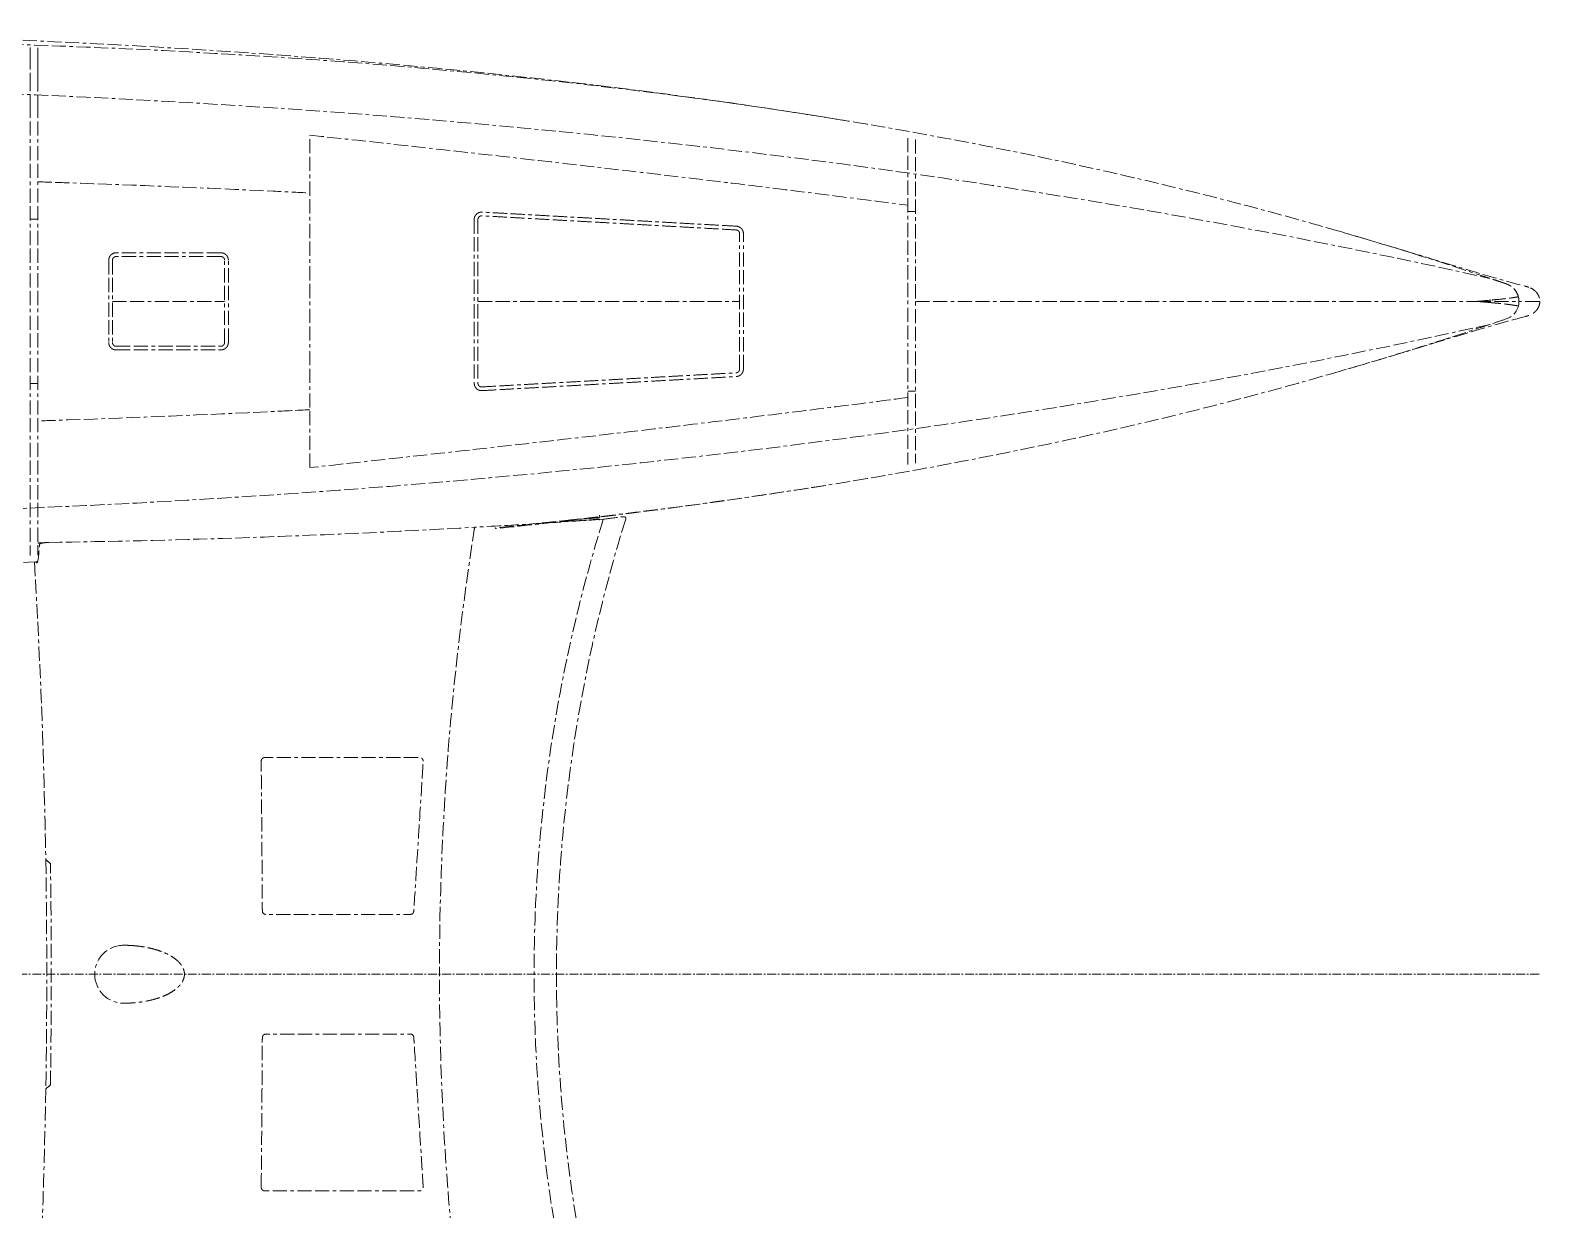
# Model space of a CAD drawing. Header units: inches. Extents: x 5516 to 5996, y -2263 to -2011.
# Drawn here: x 5794.3 to 5996.2, y -2168.6 to -2010.9 of the extents above; entities that cross this region are included whole.
import ezdxf

# ---------------------------------------------------------------- set-up
doc = ezdxf.new("R2010")
doc.units = ezdxf.units.IN
doc.header["$LTSCALE"] = 12
doc.header["$MEASUREMENT"] = 0
doc.linetypes.add('Border', pattern=[0.472441, 0.15748, -0.03937, 0.15748, -0.03937, 0.03937, -0.03937])
doc.linetypes.add('Center', pattern=[0.15748, 0.098425, -0.019685, 0.019685, -0.019685])
doc.layers.add('Make2D$Visible$centerlines', color=251, linetype='Center', lineweight=13, true_color=0x696969)
doc.layers.add('Make2D$Visible$phantom lines', color=251, linetype='Border', lineweight=13, true_color=0x696969)

msp = doc.modelspace()

# ---------------------------------------------------------------- linework, layer by layer
at = {"layer": 'Make2D$Visible$centerlines'}
msp.add_open_spline([(5996.06112, -2137.13714), (5813.84769, -2137.13714), (5631.63426, -2137.13714)], degree=2, dxfattribs=at)
at = {"layer": 'Make2D$Visible$phantom lines'}
for points, knots in [([(5553.53699, -2024.92433), (5554.75551, -2024.73702), (5555.98173, -2024.54801), (5562.64806, -2023.52815), (5569.70579, -2022.48779), (5585.3526, -2020.32961), (5595.64225, -2019.05412), (5623.72467, -2015.9642), (5642.36334, -2014.38527), (5679.52041, -2012.12358), (5698.19064, -2011.42954), (5735.59867, -2010.86515), (5754.35282, -2010.99789), (5773.06714, -2011.51057), (5797.68284, -2012.18491), (5822.38635, -2013.51556), (5856.48105, -2016.68472), (5866.08858, -2017.72702), (5885.03309, -2020.12751), (5894.47567, -2021.49329), (5903.85266, -2023.05012)], [2.944461689, 2.944461689, 2.944461689, 2.944461689, 6.679223869, 6.679223869, 24.977232896, 24.977232896, 55.079851902, 55.079851902, 111.410342854, 111.410342854, 168.062448579, 168.062448579, 224.82327437, 224.82327437, 224.82327437, 298.977353526, 298.977353526, 328.112104239, 328.112104239, 356.60028131, 356.60028131, 356.60028131, 356.60028131]), ([(5906.18435, -2023.44133), (5898.87739, -2022.20156), (5891.54793, -2021.08835), (5865.95615, -2017.61233), (5847.67491, -2015.85213), (5810.94984, -2013.37199), (5792.54109, -2012.65611), (5764.94514, -2012.08517), (5755.74707, -2011.97676), (5737.34758, -2011.9294), (5728.15103, -2011.99015), (5700.5639, -2012.4345), (5682.1657, -2013.08082), (5645.53192, -2015.12495), (5627.29763, -2016.52258), (5600.19888, -2019.22116), (5591.2351, -2020.21807), (5573.41411, -2022.41892), (5564.60212, -2023.61667), (5555.86824, -2024.9223)], [2240.094554436, 2240.094554436, 2240.094554436, 2240.094554436, 2805.23149286, 2805.23149286, 4207.84723929, 4207.84723929, 5610.46298572, 5610.46298572, 6311.770858935, 6311.770858935, 7013.07873215, 7013.07873215, 8415.69447858, 8415.69447858, 9818.310225011, 9818.310225011, 10519.618098226, 10519.618098226, 11220.925971441, 11220.925971441, 11220.925971441, 11220.925971441]), ([(5794.27462, -2014.2251), (5794.27462, -2014.54518), (5794.27462, -2014.86537), (5794.27462, -2015.18567), (5794.27462, -2015.64486), (5794.27462, -2016.07327), (5794.27462, -2016.76447), (5794.27462, -2017.01251), (5794.27462, -2017.13273)], [36.978797349, 36.978797349, 36.978797349, 36.978797349, 37.951482415, 37.951482415, 37.951482415, 39.355665222, 39.355665222, 40.75957166, 40.75957166, 40.75957166, 40.75957166]), ([(5795.27462, -2015.22045), (5795.27462, -2015.67966), (5795.27462, -2016.10808), (5795.27462, -2016.79932), (5795.27462, -2017.04736), (5795.27462, -2017.16757)], [37.933324581, 37.933324581, 37.933324581, 37.933324581, 39.337560498, 39.337560498, 40.741540418, 40.741540418, 40.741540418, 40.741540418]), ([(5692.77917, -2018.50382), (5720.08212, -2017.95618), (5819.6029, -2018.08838), (5918.92625, -2028.2617), (5989.48967, -2044.05941)], [3627.277420826, 3627.277420826, 3627.277420826, 3627.277420826, 5713.639818436, 11227.547474755, 11227.547474755, 11227.547474755, 11227.547474755]), ([(5794.27462, -2020.71448), (5794.27462, -2039.30496), (5794.27461, -2058.60497), (5794.27461, -2077.05819), (5794.27462, -2077.27184), (5794.27462, -2077.43379), (5794.27462, -2077.47903), (5794.27462, -2078.4201), (5794.27462, -2079.36117), (5794.27462, -2080.30225)], [53.545610425, 53.545610425, 53.545610425, 53.545610425, 110.927673589, 110.927673589, 110.927673589, 111.601990545, 111.601990545, 111.601990545, 125.178608223, 125.178608223, 125.178608223, 125.178608223]), ([(5795.27462, -2020.70419), (5795.27462, -2039.29542), (5795.27461, -2058.60071), (5795.27461, -2077.05405), (5795.27462, -2077.2675), (5795.27462, -2077.42925), (5795.27462, -2077.47445), (5795.27462, -2078.40406), (5795.27462, -2079.33367), (5795.27462, -2080.26329)], [53.356397473, 53.356397473, 53.356397473, 53.356397473, 110.751905646, 110.751905646, 110.751905646, 111.425819855, 111.425819855, 111.425819855, 124.836276289, 124.836276289, 124.836276289, 124.836276289]), ([(5969.36086, -2037.76898), (5968.0001, -2037.37454), (5966.63764, -2036.9857), (5956.4093, -2034.11175), (5947.49331, -2031.86028), (5927.79132, -2027.39367), (5917.01255, -2025.27854), (5906.18435, -2023.44133)], [593.374637949, 593.374637949, 593.374637949, 593.374637949, 701.307873215, 701.307873215, 1402.61574643, 1402.61574643, 2240.094554436, 2240.094554436, 2240.094554436, 2240.094554436]), ([(5831.64962, -2024.89428), (5840.13535, -2025.83033), (5848.62208, -2026.75744), (5857.10588, -2027.71084), (5866.27192, -2028.7409), (5875.43501, -2029.79928), (5884.59279, -2030.89955), (5889.34116, -2031.47005), (5894.08826, -2032.05157), (5898.83382, -2032.64485), (5903.10696, -2033.17908), (5907.37895, -2033.72284), (5911.64962, -2034.27644)], [168.895740148, 168.895740148, 168.895740148, 168.895740148, 194.507366289, 194.507366289, 194.507366289, 222.178753014, 222.178753014, 222.178753014, 236.5263548, 236.5263548, 236.5263548, 249.445619444, 249.445619444, 249.445619444, 249.445619444]), ([(5911.64962, -2025.30775), (5911.64962, -2025.30775), (5911.64962, -2025.36003), (5911.64962, -2025.54857), (5911.64962, -2025.67904), (5911.64962, -2025.82131), (5911.64962, -2029.19043), (5911.64962, -2032.57043), (5911.64962, -2035.96976), (5911.64962, -2039.68871), (5911.64962, -2043.40523), (5911.64962, -2047.13714), (5911.64962, -2050.86905), (5911.64962, -2054.58558), (5911.64962, -2058.30453), (5911.64962, -2061.70374), (5911.64962, -2065.08366), (5911.64962, -2068.4528), (5911.64962, -2068.59525), (5911.64962, -2068.72573), (5911.64962, -2068.91414), (5911.64962, -2068.96641), (5911.64962, -2068.96641)], [31.934908915, 31.934908915, 31.934908915, 31.934908915, 32.368582522, 32.368582522, 32.805653712, 32.805653712, 32.805653712, 43.032196378, 43.032196378, 43.032196378, 54.215773198, 54.215773198, 54.215773198, 65.399368681, 65.399368681, 65.399368681, 75.625628729, 75.625628729, 75.625628729, 76.062825222, 76.062825222, 76.4961329, 76.4961329, 76.4961329, 76.4961329]), ([(5912.64962, -2025.48754), (5912.64962, -2025.48754), (5912.64962, -2025.53981), (5912.64962, -2025.72836), (5912.64962, -2025.85896), (5912.64962, -2026.00133), (5912.64962, -2029.34056), (5912.64962, -2032.69049), (5912.64962, -2036.0596), (5912.64962, -2039.74868), (5912.64962, -2043.43522), (5912.64962, -2047.13714), (5912.64962, -2050.83905), (5912.64962, -2054.52561), (5912.64962, -2058.2147), (5912.64962, -2061.58369), (5912.64962, -2064.93355), (5912.64962, -2068.2728), (5912.64962, -2068.41535), (5912.64962, -2068.54594), (5912.64962, -2068.73437), (5912.64962, -2068.78661), (5912.64962, -2068.78661)], [31.878759377, 31.878759377, 31.878759377, 31.878759377, 32.312281967, 32.312281967, 32.749687901, 32.749687901, 32.749687901, 42.885209145, 42.885209145, 42.885209145, 53.978798253, 53.978798253, 53.978798253, 65.072406085, 65.072406085, 65.072406085, 75.20766535, 75.20766535, 75.20766535, 75.645193036, 75.645193036, 76.078353928, 76.078353928, 76.078353928, 76.078353928]), ([(5795.27462, -2031.14275), (5796.62041, -2031.18673), (5797.96617, -2031.23195), (5799.31188, -2031.27843), (5808.46619, -2031.59457), (5817.61912, -2031.96874), (5826.76827, -2032.40349), (5828.39548, -2032.48081), (5830.0226, -2032.56005), (5831.64962, -2032.64122)], [0, 0, 0, 0, 4.039542105, 4.039542105, 4.039542105, 31.519362991, 31.519362991, 31.519362991, 36.406495852, 36.406495852, 36.406495852, 36.406495852]), ([(5991.64719, -2044.78826), (5991.64401, -2044.78716), (5991.63411, -2044.78378), (5991.61358, -2044.77679), (5991.60463, -2044.77375), (5991.57911, -2044.76508), (5991.5621, -2044.7593), (5991.51104, -2044.74194), (5991.47699, -2044.73037), (5991.37487, -2044.69568), (5991.30677, -2044.67257), (5991.10249, -2044.60326), (5990.96627, -2044.5571), (5990.55757, -2044.41881), (5990.28502, -2044.32682), (5989.46712, -2044.05152), (5988.92153, -2043.86886), (5987.28379, -2043.3236), (5986.19072, -2042.96373), (5982.90765, -2041.89531), (5980.71423, -2041.19807), (5975.47244, -2039.57134), (5972.42095, -2038.656), (5969.36086, -2037.76898)], [0, 0, 0, 0, 0.68487097, 0.68487097, 1.36974194, 1.36974194, 2.73948388, 2.73948388, 5.478967759, 5.478967759, 10.957935519, 10.957935519, 21.915871038, 21.915871038, 43.831742076, 43.831742076, 87.663484152, 87.663484152, 175.326968304, 175.326968304, 350.653936608, 350.653936608, 593.374637949, 593.374637949, 593.374637949, 593.374637949]), ([(5969.98864, -2037.95138), (5971.64232, -2038.43268), (5973.2683, -2038.9133), (5978.76768, -2040.55735), (5982.34078, -2041.65817), (5989.46241, -2043.81335), (5992.38502, -2044.64992), (5994.25376, -2045.12389)], [2.935415291, 2.935415291, 2.935415291, 2.935415291, 8.297390639, 8.297390639, 21.51635899, 21.51635899, 38.356181039, 38.356181039, 38.356181039, 38.356181039]), ([(5993.36136, -2047.13714), (5993.36604, -2046.85067), (5993.3159, -2046.57091), (5993.12993, -2046.05493), (5992.99415, -2045.81873), (5992.66635, -2045.40977), (5992.47438, -2045.23697), (5992.16778, -2045.02974), (5992.06115, -2044.96876), (5991.90901, -2044.89375), (5991.8577, -2044.87044), (5991.77964, -2044.83786), (5991.75344, -2044.8274), (5991.71383, -2044.81229), (5991.69395, -2044.80488), (5991.67062, -2044.79648), (5991.66059, -2044.79294), (5991.6539, -2044.79059), (5991.64842, -2044.78869), (5991.64719, -2044.78826)], [0, 0, 0, 0, 19.841794729, 19.841794729, 39.683589457, 39.683589457, 59.525384186, 59.525384186, 69.44628155, 69.44628155, 74.406730232, 74.406730232, 76.886954573, 76.886954573, 78.127066744, 78.747122829, 79.057150872, 79.057150872, 79.367178915, 79.367178915, 79.367178915, 79.367178915]), ([(5989.71504, -2046.95972), (5989.96247, -2046.93703), (5990.19548, -2046.91517), (5991.15037, -2046.8225), (5991.73889, -2046.75693), (5992.65557, -2046.63109), (5993.00319, -2046.57077), (5993.2873, -2046.50805)], [46.33862789, 46.33862789, 46.33862789, 46.33862789, 66.124727294, 66.124727294, 132.249454588, 132.249454588, 191.829886588, 191.829886588, 191.829886588, 191.829886588]), ([(5994.25826, -2045.12504), (5994.32098, -2045.14105), (5994.38286, -2045.15775), (5994.52314, -2045.19824), (5994.604, -2045.22331), (5994.69162, -2045.2541)], [38.432000951, 38.432000951, 38.432000951, 38.432000951, 40.190473663, 40.190473663, 42.418619815, 42.418619815, 42.418619815, 42.418619815]), ([(5994.90816, -2045.34023), (5994.91205, -2045.34207), (5994.916, -2045.34396), (5994.92002, -2045.34589), (5995.03537, -2045.4013), (5995.21238, -2045.48015), (5995.46141, -2045.69431), (5995.48108, -2045.71123), (5995.49861, -2045.72691), (5995.53017, -2045.75588), (5995.54456, -2045.76955), (5995.55695, -2045.78156), (5995.63314, -2045.85548), (5995.71592, -2045.94662), (5995.7965, -2046.05867), (5995.8599, -2046.14684), (5995.9318, -2046.26188), (5995.99424, -2046.40201), (5996.0323, -2046.48743), (5996.08011, -2046.61257), (5996.11237, -2046.76384), (5996.12486, -2046.82242), (5996.13501, -2046.8846), (5996.14515, -2046.98251), (5996.15116, -2047.11092), (5996.15104, -2047.13714)], [0.000045873, 0.000045873, 0.000045873, 0.000045873, 0.114682021, 0.114682021, 0.114682021, 3.351287436, 3.351287436, 3.351287436, 3.560036397, 3.560036397, 3.783434751, 3.783434751, 3.783434751, 4.820747869, 4.820747869, 4.820747869, 5.659077199, 5.659077199, 5.659077199, 6.201728462, 6.201728462, 6.201728462, 6.465964688, 6.465964688, 6.598035101, 6.598035101, 6.598035101, 6.598035101]), ([(5987.72277, -2047.13714), (5988.17939, -2047.13714), (5988.63265, -2047.13714), (5989.51916, -2047.13714), (5989.95242, -2047.13714), (5990.78613, -2047.13714), (5991.18657, -2047.13714), (5991.94293, -2047.13714), (5992.29879, -2047.13714), (5992.89006, -2047.13714), (5993.13532, -2047.13714), (5993.36065, -2047.13714)], [-279.691409169, -279.691409169, -279.691409169, -279.691409169, -244.729983024, -244.729983024, -209.768556878, -209.768556878, -174.807130731, -174.807130731, -139.845704585, -139.845704585, -111.851488508, -111.851488508, -111.851488508, -111.851488508]), ([(5994.69162, -2049.02018), (5994.60441, -2049.05082), (5994.52392, -2049.07579), (5994.38364, -2049.11632), (5994.32137, -2049.13313), (5994.25827, -2049.14924)], [0.000000531, 0.000000531, 0.000000531, 0.000000531, 2.217035859, 2.217035859, 3.986596861, 3.986596861, 3.986596861, 3.986596861]), ([(5996.15104, -2047.13714), (5996.15116, -2047.16335), (5996.14515, -2047.29177), (5996.13501, -2047.38968), (5996.12486, -2047.45185), (5996.11237, -2047.51043), (5996.08011, -2047.66171), (5996.0323, -2047.78684), (5995.99424, -2047.87226), (5995.9318, -2048.0124), (5995.8599, -2048.12744), (5995.7965, -2048.2156), (5995.71592, -2048.32765), (5995.63314, -2048.41879), (5995.55695, -2048.49271), (5995.54456, -2048.50473), (5995.53017, -2048.5184), (5995.49861, -2048.54736), (5995.48108, -2048.56304), (5995.46141, -2048.57997), (5995.21238, -2048.79413), (5995.03537, -2048.87297), (5994.92002, -2048.92838), (5994.916, -2048.93031), (5994.91205, -2048.9322), (5994.90816, -2048.93405)], [0, 0, 0, 0, 0.132070413, 0.132070413, 0.39630664, 0.39630664, 0.39630664, 0.938957902, 0.938957902, 0.938957902, 1.777287233, 1.777287233, 1.777287233, 2.81460035, 2.81460035, 2.81460035, 3.037992831, 3.037992831, 3.246747665, 3.246747665, 3.246747665, 6.483353081, 6.483353081, 6.483353081, 6.597989253, 6.597989253, 6.597989253, 6.597989253]), ([(5996.15104, -2047.13714), (5996.15111, -2047.13714), (5996.14565, -2047.13714), (5996.11998, -2047.13714), (5996.09547, -2047.13714), (5996.06112, -2047.13714)], [-147.341912604, -147.341912604, -147.341912604, -147.341912604, -84.195379971, -84.195379971, 0, 0, 0, 0]), ([(5989.49468, -2050.21374), (5918.92966, -2066.01223), (5833.87206, -2074.72451), (5748.66967, -2076.07292), (5735.64962, -2076.12573)], [-11358.157021967, -11358.157021967, -11358.157021967, -11358.157021967, -5780.039110919, -4773.870316567, -4773.870316567, -4773.870316567, -4773.870316567]), ([(5991.64719, -2049.48602), (5991.06373, -2049.68473), (5990.48003, -2049.88195), (5989.23949, -2050.29921), (5988.58264, -2050.51871), (5986.45237, -2051.22578), (5984.9772, -2051.70797), (5980.69368, -2053.0862), (5977.88019, -2053.96423), (5973.16244, -2055.39144), (5971.26331, -2055.95384), (5969.36114, -2056.50522)], [45189.068976847, 45189.068976847, 45189.068976847, 45189.068976847, 45235.987991214, 45235.987991214, 45288.708193664, 45288.708193664, 45406.846193288, 45406.846193288, 45631.209056256, 45631.209056256, 45781.992393631, 45781.992393631, 45781.992393631, 45781.992393631]), ([(5994.25376, -2049.15038), (5992.39964, -2049.62064), (5989.50752, -2050.44776), (5982.49125, -2052.5702), (5978.9879, -2053.64947), (5973.43351, -2055.31222), (5971.67113, -2055.83358), (5969.87615, -2056.35564)], [4.062439192, 4.062439192, 4.062439192, 4.062439192, 20.770814326, 20.770814326, 33.782047818, 33.782047818, 39.59734837, 39.59734837, 39.59734837, 39.59734837]), ([(5969.36114, -2056.50522), (5965.71248, -2057.56284), (5962.0526, -2058.57991), (5947.24025, -2062.52527), (5936.03084, -2065.12278), (5918.55901, -2068.63973), (5912.38072, -2069.78201), (5906.19216, -2070.8324)], [45781.992393631, 45781.992393631, 45781.992393631, 45781.992393631, 46071.218699516, 46071.218699516, 46948.669748808, 46948.669748808, 47427.749962035, 47427.749962035, 47427.749962035, 47427.749962035]), ([(5911.64962, -2059.99783), (5907.37894, -2060.55143), (5903.10695, -2061.0952), (5898.83382, -2061.62942), (5894.08824, -2062.22271), (5889.34114, -2062.80423), (5884.59279, -2063.37472), (5875.43492, -2064.475), (5866.2718, -2065.53339), (5857.10588, -2066.56344), (5848.62209, -2067.51683), (5840.13533, -2068.44395), (5831.64962, -2069.38)], [0, 0, 0, 0, 12.919264643, 12.919264643, 12.919264643, 27.26686643, 27.26686643, 27.26686643, 54.938253155, 54.938253155, 54.938253155, 80.549879296, 80.549879296, 80.549879296, 80.549879296]), ([(5831.64962, -2061.63306), (5830.0226, -2061.71423), (5828.39548, -2061.79346), (5826.76827, -2061.87079), (5817.61884, -2062.30555), (5808.46589, -2062.67971), (5799.31188, -2062.99585), (5797.96617, -2063.04232), (5796.62041, -2063.08755), (5795.27462, -2063.13152)], [0.364204208, 0.364204208, 0.364204208, 0.364204208, 5.251337479, 5.251337479, 5.251337479, 32.731158365, 32.731158365, 32.731158365, 36.77070047, 36.77070047, 36.77070047, 36.77070047]), ([(5900.66896, -2071.74522), (5891.70243, -2073.19081), (5882.67173, -2074.46621), (5867.95477, -2076.29381), (5862.2283, -2076.94331), (5856.49594, -2077.53728)], [8.612886821, 8.612886821, 8.612886821, 8.612886821, 35.952065873, 35.952065873, 53.316625967, 53.316625967, 53.316625967, 53.316625967]), ([(5870.91694, -2076.27292), (5868.11386, -2076.46627), (5865.30977, -2076.65124), (5862.50515, -2076.82775), (5859.57257, -2077.01232), (5856.63942, -2077.18764), (5853.70624, -2077.35362)], [8.766434625, 8.766434625, 8.766434625, 8.766434625, 17.195516042, 17.195516042, 17.195516042, 26.009189181, 26.009189181, 26.009189181, 26.009189181]), ([(5870.91694, -2076.27292), (5869.79055, -2079.88597), (5868.76363, -2083.53281), (5867.83839, -2087.20769), (5866.47274, -2092.63181), (5865.32861, -2098.11704), (5864.41105, -2103.64376), (5863.49347, -2109.17055), (5862.80246, -2114.73882), (5862.34149, -2120.32808), (5861.88051, -2125.91733), (5861.64958, -2131.52757), (5861.64959, -2137.13778), (5861.64961, -2142.74806), (5861.88059, -2148.35831), (5862.3416, -2153.94757), (5862.80261, -2159.5368), (5863.49365, -2165.10504), (5864.41125, -2170.63176), (5865.32883, -2176.15832), (5866.47295, -2181.64337), (5867.83857, -2187.06729), (5868.76219, -2190.73569), (5869.78713, -2194.37613), (5870.91119, -2197.98292)], [3.728786195, 3.728786195, 3.728786195, 3.728786195, 15.134274569, 15.134274569, 15.134274569, 31.96981437, 31.96981437, 31.96981437, 48.805666726, 48.805666726, 48.805666726, 65.641583992, 65.641583992, 65.641583992, 82.477663706, 82.477663706, 82.477663706, 99.313654542, 99.313654542, 99.313654542, 116.149054872, 116.149054872, 116.149054872, 127.534755872, 127.534755872, 127.534755872, 127.534755872]), ([(5873.91409, -2076.25782), (5870.85845, -2086.06473), (5868.53702, -2096.12143), (5866.98484, -2106.30832), (5865.56157, -2115.6492), (5864.78535, -2125.09883), (5864.66589, -2134.55783)], [-55.150135053, -55.150135053, -55.150135053, -55.150135053, 730.096759545, 730.096759545, 730.096759545, 1450.130428289, 1450.130428289, 1450.130428289, 1450.130428289]), ([(5796.69005, -2079.38044), (5805.00515, -2079.26424), (5813.28501, -2079.06826), (5821.53142, -2078.7967), (5832.31222, -2078.44169), (5843.03584, -2077.95752), (5853.70624, -2077.35362)], [1.180502409, 1.180502409, 1.180502409, 1.180502409, 26.558430064, 26.558430064, 26.558430064, 59.735853044, 59.735853044, 59.735853044, 59.735853044]), ([(5853.70624, -2077.35362), (5853.68741, -2077.47486), (5853.66864, -2077.5961), (5853.64991, -2077.71735), (5852.1462, -2087.45387), (5850.97599, -2097.21881), (5849.39265, -2117.08462), (5848.99764, -2127.08359), (5849.00683, -2137.13714)], [0.039789419, 0.039789419, 0.039789419, 0.039789419, 0.408950931, 0.408950931, 0.408950931, 30.054251186, 30.054251186, 60.164685978, 60.164685978, 60.164685978, 60.164685978]), ([(5795.06606, -2081.97911), (5795.10388, -2082.07769), (5795.13906, -2082.12676), (5795.17179, -2082.12567), (5795.33281, -2082.1188), (5795.43374, -2080.91753), (5795.5149, -2079.63066)], [-11.91318636, -11.91318636, -11.91318636, -11.91318636, -7.902703362, -7.902703362, -7.902703362, 12.45972708, 12.45972708, 12.45972708, 12.45972708]), ([(5796.69005, -2079.38044), (5796.43999, -2079.38394), (5796.11514, -2079.41767), (5795.63922, -2079.51828), (5795.51805, -2079.58067), (5795.5149, -2079.63066)], [0, 0, 0, 0, 0.884018622, 0.884018622, 1.767444829, 1.767444829, 1.767444829, 1.767444829]), ([(5795.26677, -2081.97021), (5795.17603, -2081.97424), (5795.0853, -2081.97826), (5789.84855, -2082.20984), (5784.70092, -2082.40513), (5775.89015, -2082.68846), (5772.2292, -2082.7914), (5768.56723, -2082.87972)], [50367.608946917, 50367.608946917, 50367.608946917, 50367.608946917, 50374.541015915, 50374.541015915, 50767.694020909, 50767.694020909, 51047.067198772, 51047.067198772, 51047.067198772, 51047.067198772]), ([(5825.16824, -2108.65413), (5825.2028, -2112.51332), (5825.23402, -2116.37312), (5825.27931, -2122.53866), (5825.29499, -2124.84315), (5825.31187, -2127.45873), (5825.31386, -2127.76954), (5825.31669, -2128.21312), (5825.31724, -2128.34589), (5825.3198, -2128.61135), (5825.31005, -2128.73773), (5825.42716, -2128.98173), (5825.52109, -2129.06161), (5825.69503, -2129.13003), (5825.75416, -2129.13826), (5825.87964, -2129.14005), (5825.94219, -2129.13926), (5826.25538, -2129.1392), (5826.50597, -2129.13922), (5827.75754, -2129.13934), (5828.75796, -2129.13934), (5831.5518, -2129.13945), (5833.34387, -2129.13951), (5836.92683, -2129.13963), (5838.71759, -2129.13968), (5841.58598, -2129.13975), (5842.66478, -2129.13971), (5844.01226, -2129.13982), (5844.2816, -2129.13972), (5844.68555, -2129.1398), (5844.8202, -2129.13988), (5845.08676, -2129.14023), (5845.20989, -2129.14535), (5845.43322, -2129.01707), (5845.50586, -2128.93031), (5845.5775, -2128.7246), (5845.57736, -2128.62903), (5845.5875, -2128.46234), (5845.59198, -2128.3929), (5845.61061, -2128.10058), (5845.62459, -2127.8777), (5845.76743, -2125.61906), (5845.89559, -2123.58343), (5846.22399, -2118.36467), (5846.42353, -2115.1819), (5846.66978, -2111.24635), (5846.71659, -2110.49319), (5846.77495, -2109.56064), (5846.78622, -2109.3812), (5846.80317, -2109.11262), (5846.80881, -2109.02349), (5846.82225, -2108.81194), (5846.84101, -2108.69196), (5846.81292, -2108.50845), (5846.79443, -2108.45644), (5846.71774, -2108.32039), (5846.66046, -2108.25969), (5846.49604, -2108.1731), (5846.41744, -2108.15723), (5846.24259, -2108.15215), (5846.15494, -2108.15417), (5844.65098, -2108.15419), (5843.23355, -2108.1542), (5839.97101, -2108.15428), (5838.12518, -2108.15435), (5834.43134, -2108.15447), (5832.58346, -2108.15452), (5829.75332, -2108.15453), (5828.7725, -2108.15452), (5827.30005, -2108.15448), (5826.80883, -2108.15466), (5826.19459, -2108.15445), (5826.07169, -2108.15432), (5825.89477, -2108.15463), (5825.6389, -2108.15211), (5825.49931, -2108.17105), (5825.42868, -2108.20077), (5825.32429, -2108.28019), (5825.29383, -2108.31065), (5825.19654, -2108.44125), (5825.16708, -2108.53457), (5825.16824, -2108.65413)], [0.00000004, 0.00000004, 0.00000004, 0.00000004, 12.395305811, 12.395305811, 19.7929072, 19.7929072, 20.790512533, 20.790512533, 21.216650104, 21.216650104, 21.642541204, 21.642541204, 22.024786914, 22.024786914, 22.223727226, 22.223727226, 22.421557945, 22.421557945, 23.21420267, 23.21420267, 26.380876611, 26.380876611, 32.062701334, 32.062701334, 37.752538023, 37.752538023, 41.186184892, 41.186184892, 42.04415156, 42.04415156, 42.473178169, 42.473178169, 42.893577842, 42.893577842, 43.226589238, 43.226589238, 43.51168584, 43.51168584, 43.715382147, 43.715382147, 44.369085499, 44.369085499, 50.340092114, 50.340092114, 59.678036288, 59.678036288, 61.888024398, 61.888024398, 62.414611402, 62.414611402, 62.676206495, 62.676206495, 63.035456893, 63.035456893, 63.203899266, 63.203899266, 63.483369283, 63.483369283, 63.74210146, 63.74210146, 64.002671496, 64.002671496, 68.210565155, 68.210565155, 73.679842394, 73.679842394, 79.143648918, 79.143648918, 82.039116181, 82.039116181, 83.488060832, 83.488060832, 83.850446972, 83.850446972, 84.009732477, 84.009732477, 84.260472287, 84.260472287, 84.389358472, 84.389358472, 84.727434857, 84.727434857, 84.727434857, 84.727434857]), ([(5806.77467, -2133.26214), (5805.75486, -2133.26214), (5804.76689, -2133.66484), (5804.03463, -2134.3971), (5803.31385, -2135.11788), (5802.89967, -2136.10106), (5802.89967, -2137.13714)], [10.281822852, 10.281822852, 10.281822852, 10.281822852, 13.471539787, 13.471539787, 13.471539787, 16.612503065, 16.612503065, 16.612503065, 16.612503065]), ([(5864.66589, -2134.55783), (5864.65502, -2135.41774), (5864.64959, -2136.27773), (5864.64959, -2137.13772), (5864.6496, -2137.99771), (5864.65503, -2138.8577), (5864.6659, -2139.7176)], [1450.130428289, 1450.130428289, 1450.130428289, 1450.130428289, 1515.588041704, 1515.588041704, 1515.588041704, 1581.045655186, 1581.045655186, 1581.045655186, 1581.045655186]), ([(5802.89967, -2137.13714), (5802.89988, -2139.32549), (5804.68331, -2141.01211), (5806.77552, -2141.01209), (5807.07121, -2141.01209), (5807.36628, -2141.00443), (5807.66146, -2140.98899)], [6.330680213, 6.330680213, 6.330680213, 6.330680213, 12.661360389, 12.661360389, 12.661360389, 13.626425832, 13.626425832, 13.626425832, 13.626425832]), ([(5853.67883, -2196.2088), (5852.18432, -2186.58942), (5851.0183, -2176.94092), (5849.41734, -2157.1923), (5849.00996, -2147.19235), (5849.00683, -2137.13714)], [0.765189442, 0.765189442, 0.765189442, 0.765189442, 30.060230699, 30.060230699, 60.175501026, 60.175501026, 60.175501026, 60.175501026]), ([(5864.6659, -2139.7176), (5864.78541, -2149.17659), (5865.56167, -2158.62613), (5866.98496, -2167.96683), (5868.5372, -2178.15385), (5870.8587, -2188.21059), (5873.91438, -2198.01748)], [1581.045655186, 1581.045655186, 1581.045655186, 1581.045655186, 2301.079323862, 2301.079323862, 2301.079323862, 3086.351060372, 3086.351060372, 3086.351060372, 3086.351060372]), ([(5825.16824, -2165.62014), (5825.16708, -2165.73971), (5825.19654, -2165.83302), (5825.29383, -2165.96363), (5825.32429, -2165.99408), (5825.42868, -2166.0735), (5825.49931, -2166.10322), (5825.6389, -2166.12217), (5825.89477, -2166.11965), (5826.07169, -2166.11996), (5826.19459, -2166.11982), (5826.80883, -2166.11961), (5827.30005, -2166.11979), (5828.7725, -2166.11975), (5829.75332, -2166.11975), (5832.58346, -2166.11976), (5834.43134, -2166.1198), (5838.12518, -2166.11992), (5839.97101, -2166.11999), (5843.23346, -2166.12007), (5844.65079, -2166.12008), (5846.15464, -2166.12011), (5846.2423, -2166.12211), (5846.41714, -2166.11707), (5846.49577, -2166.10127), (5846.66016, -2166.01479), (5846.71748, -2165.95421), (5846.79424, -2165.81824), (5846.81282, -2165.76624), (5846.84104, -2165.58269), (5846.82227, -2165.46272), (5846.80884, -2165.25118), (5846.80319, -2165.16205), (5846.78624, -2164.89349), (5846.77498, -2164.71406), (5846.71663, -2163.78159), (5846.66982, -2163.0285), (5846.42358, -2159.09322), (5846.22406, -2155.91066), (5845.89565, -2150.69184), (5845.76747, -2148.65595), (5845.62463, -2146.39707), (5845.61065, -2146.1742), (5845.59201, -2145.88189), (5845.58753, -2145.81245), (5845.57739, -2145.6457), (5845.57758, -2145.55005), (5845.50602, -2145.34424), (5845.43352, -2145.25747), (5845.21026, -2145.12902), (5845.08716, -2145.13405), (5844.82058, -2145.1344), (5844.68592, -2145.13447), (5844.28193, -2145.13456), (5844.01257, -2145.13445), (5842.66498, -2145.13457), (5841.58608, -2145.13452), (5838.71759, -2145.13459), (5836.92683, -2145.13464), (5833.34387, -2145.13476), (5831.5518, -2145.13483), (5828.75796, -2145.13493), (5827.75754, -2145.13493), (5826.50597, -2145.13505), (5826.25538, -2145.13507), (5825.94219, -2145.13501), (5825.87964, -2145.13423), (5825.75416, -2145.13601), (5825.69503, -2145.14425), (5825.52109, -2145.21267), (5825.42716, -2145.29254), (5825.31005, -2145.53655), (5825.3198, -2145.66292), (5825.31724, -2145.92838), (5825.31669, -2146.06115), (5825.31386, -2146.50473), (5825.31187, -2146.81554), (5825.29499, -2149.43112), (5825.27931, -2151.73561), (5825.23402, -2157.90115), (5825.2028, -2161.76095), (5825.16824, -2165.62014)], [0, 0, 0, 0, 0.338194771, 0.338194771, 0.467126089, 0.467126089, 0.717953719, 0.717953719, 0.877294974, 0.877294974, 1.239808019, 1.239808019, 2.689260077, 2.689260077, 5.585741307, 5.585741307, 11.051461095, 11.051461095, 16.522653514, 16.522653514, 20.731733816, 20.731733816, 20.992383626, 20.992383626, 21.25121594, 21.25121594, 21.530512936, 21.530512936, 21.699030433, 21.699030433, 22.058282339, 22.058282339, 22.319853623, 22.319853623, 22.846390794, 22.846390794, 25.056140551, 25.056140551, 34.393319788, 34.393319788, 40.364978389, 40.364978389, 41.018629099, 41.018629099, 41.222322578, 41.222322578, 41.507595115, 41.507595115, 41.840632147, 41.840632147, 42.260965969, 42.260965969, 42.689958901, 42.689958901, 43.547858077, 43.547858077, 46.981235095, 46.981235095, 52.670116511, 52.670116511, 58.350987307, 58.350987307, 61.517129529, 61.517129529, 62.309641161, 62.309641161, 62.507438662, 62.507438662, 62.706345574, 62.706345574, 63.088527193, 63.088527193, 63.514346746, 63.514346746, 63.940412709, 63.940412709, 64.937849101, 64.937849101, 72.334197369, 72.334197369, 84.727434816, 84.727434816, 84.727434816, 84.727434816])]:
    msp.add_open_spline(points, degree=3, knots=knots, dxfattribs=at)
for points, degree in [([(5794.27462, -2013.1614), (5794.27462, -2013.1614), (5794.27462, -2013.3516), (5794.27462, -2013.72593)], 3), ([(5794.27462, -2013.72604), (5794.27462, -2013.76447), (5794.27462, -2013.96598), (5794.27462, -2014.2242)], 3), ([(5795.27462, -2013.20546), (5795.27462, -2013.20546), (5795.27462, -2013.39288), (5795.27462, -2013.76184)], 3), ([(5795.27462, -2013.76197), (5795.27462, -2013.80013), (5795.27462, -2014.00176), (5795.27462, -2014.26023)], 3), ([(5795.27462, -2014.26114), (5795.27462, -2014.5808), (5795.27462, -2014.90057), (5795.27462, -2015.22045)], 3), ([(5794.27462, -2017.1328), (5794.27462, -2018.175), (5794.27462, -2019.21728), (5794.27462, -2020.25977)], 3), ([(5795.27462, -2017.16763), (5795.27462, -2018.19499), (5795.27462, -2019.22242), (5795.27462, -2020.25005)], 3), ([(5794.27462, -2020.25983), (5794.27462, -2020.31834), (5794.27462, -2020.49212), (5794.27462, -2020.71318)], 3), ([(5795.27462, -2020.25011), (5795.27462, -2020.30856), (5795.27462, -2020.4821), (5795.27462, -2020.70302)], 3), ([(5831.64962, -2069.38), (5831.64962, -2047.13714), (5831.64962, -2024.89428)], 2), ([(5795.27462, -2036.13714), (5794.77529, -2036.13714), (5794.27597, -2036.13714)], 2), ([(5853.64962, -2036.19423), (5853.64962, -2047.13714), (5853.64962, -2058.08004)], 2), ([(5854.14962, -2036.19423), (5854.14962, -2047.13714), (5854.14962, -2058.08004)], 2), ([(5888.67735, -2037.58389), (5871.67735, -2036.63945), (5854.67735, -2035.695)], 2), ([(5888.70509, -2037.08466), (5871.70509, -2036.14022), (5854.70509, -2035.19577)], 2), ([(5911.64962, -2035.13714), (5912.14962, -2035.13714), (5912.64962, -2035.13714)], 2), ([(5889.14962, -2056.19115), (5889.14962, -2047.13714), (5889.14962, -2038.08312)], 2), ([(5889.64962, -2056.19115), (5889.64962, -2047.13714), (5889.64962, -2038.08312)], 2), ([(5819.77462, -2040.63714), (5812.77462, -2040.63714), (5805.77462, -2040.63714)], 2), ([(5804.77462, -2041.63714), (5804.77462, -2047.13714), (5804.77462, -2052.63714)], 2), ([(5805.27462, -2041.63714), (5805.27462, -2047.13714), (5805.27462, -2052.63714)], 2), ([(5819.77462, -2041.13714), (5812.77462, -2041.13714), (5805.77462, -2041.13714)], 2), ([(5820.27462, -2052.63714), (5820.27462, -2047.13714), (5820.27462, -2041.63714)], 2), ([(5820.77462, -2052.63714), (5820.77462, -2047.13714), (5820.77462, -2041.63714)], 2), ([(5987.72277, -2047.13714), (5988.4771, -2047.07061), (5989.13558, -2047.01287), (5989.71504, -2046.95972)], 3), ([(5805.27462, -2047.13714), (5810.27718, -2047.13714), (5815.27722, -2047.13714), (5820.27462, -2047.13714)], 3), ([(5854.14979, -2047.13714), (5865.83324, -2047.13714), (5877.50043, -2047.13714), (5889.14962, -2047.13714)], 3), ([(5912.64962, -2047.13714), (5937.76948, -2047.13714), (5962.79975, -2047.13714), (5987.72277, -2047.13714)], 3), ([(5989.71118, -2047.31413), (5989.364, -2047.28225), (5988.99323, -2047.24901), (5988.59727, -2047.21405), (5988.1744, -2047.17693), (5987.72277, -2047.13714)], 5), ([(5989.71118, -2047.31412), (5989.69634, -2047.31275), (5989.68145, -2047.31139), (5989.66653, -2047.31003)], 3), ([(5993.28545, -2047.76581), (5992.86871, -2047.6739), (5992.33773, -2047.58611), (5991.66225, -2047.50125), (5990.80341, -2047.41441), (5989.71118, -2047.31413)], 5), ([(5993.36136, -2047.13714), (5993.37913, -2048.22454), (5992.6419, -2049.14258), (5991.64719, -2049.48602)], 3), ([(5996.06112, -2047.13714), (5995.64881, -2047.13714), (5993.36136, -2047.13714)], 2), ([(5805.77462, -2053.13714), (5812.77462, -2053.13714), (5819.77462, -2053.13714)], 2), ([(5805.77462, -2053.63714), (5812.77462, -2053.63714), (5819.77462, -2053.63714)], 2), ([(5854.67735, -2058.57927), (5871.67735, -2057.63483), (5888.67735, -2056.69038)], 2), ([(5795.26967, -2058.13714), (5794.77215, -2058.13714), (5794.27462, -2058.13714)], 2), ([(5854.70509, -2059.0785), (5871.70509, -2058.13406), (5888.70509, -2057.18961)], 2), ([(5911.64962, -2059.13714), (5912.14962, -2059.13714), (5912.64962, -2059.13714)], 2), ([(5906.19216, -2070.8324), (5889.71471, -2073.62913), (5873.16443, -2075.77441), (5856.49543, -2077.41712)], 3), ([(5870.42354, -2076.25186), (5868.07015, -2076.44164), (5865.6574, -2076.59688), (5863.18642, -2076.72971)], 3), ([(5866.62063, -2076.35486), (5867.92051, -2076.26735), (5869.19852, -2076.17239), (5870.45488, -2076.0684)], 3), ([(5870.38237, -2076.38392), (5870.389, -2076.36267), (5870.40271, -2076.3186), (5870.42354, -2076.25186)], 3), ([(5870.424, -2075.82093), (5870.424, -2075.79457), (5870.424, -2075.76493), (5870.42401, -2075.73203)], 3), ([(5870.424, -2075.82093), (5870.43944, -2075.94466), (5870.45488, -2076.0684)], 2), ([(5870.45518, -2075.91755), (5870.4551, -2075.97612), (5870.45497, -2076.0264), (5870.45488, -2076.0684)], 3), ([(5870.9164, -2076.2684), (5871.82599, -2076.15962), (5872.73539, -2076.04922), (5873.64459, -2075.93719)], 3), ([(5873.91404, -2076.28223), (5873.91405, -2076.27348), (5873.91407, -2076.26473)], 2), ([(5856.49543, -2077.41712), (5856.49543, -2077.49704), (5856.49543, -2077.53716), (5856.49543, -2077.5373)], 3), ([(5794.27462, -2080.30225), (5794.27462, -2080.70755), (5794.27462, -2081.11286)], 2), ([(5795.27462, -2080.26329), (5795.27462, -2080.66604), (5795.27462, -2081.0688)], 2), ([(5795.27607, -2079.46076), (5795.61759, -2079.4422), (5795.95912, -2079.42349), (5796.30064, -2079.40462)], 3), ([(5796.69019, -2079.38303), (5796.711, -2079.38188), (5796.7318, -2079.38072), (5796.7526, -2079.37956)], 3), ([(5794.83675, -2081.98704), (5795.6275, -2095.14981), (5796.13865, -2108.4031), (5796.36128, -2121.82366)], 3), ([(5796.36128, -2121.82366), (5796.53075, -2132.04002), (5796.5307, -2142.23946), (5796.36112, -2152.45571)], 3), ([(5796.36128, -2121.82366), (5796.56977, -2121.99148), (5796.77813, -2122.15931), (5796.98636, -2122.32713)], 3), ([(5796.9863, -2151.95213), (5797.13535, -2142.07601), (5797.13537, -2132.20326), (5796.98636, -2122.32713)], 3), ([(5807.66143, -2133.28528), (5807.3525, -2133.26912), (5807.05534, -2133.26215), (5806.77467, -2133.26214)], 3), ([(5796.36112, -2152.45571), (5796.56965, -2152.28786), (5796.77804, -2152.11999), (5796.9863, -2151.95213)], 3), ([(5796.36112, -2152.45571), (5796.1384, -2165.87396), (5795.62723, -2179.12482), (5794.83645, -2192.28502)], 3)]:
    msp.add_open_spline(points, degree=degree, dxfattribs=at)
for points, weights, knots in [([(5854.70509, -2035.19577), (5854.27519, -2035.17189), (5853.9624, -2035.46778), (5853.64962, -2035.76367), (5853.64962, -2036.19423)], [1, 0.918481188838, 1, 0.918481188838, 1], [381.491115634, 381.491115634, 381.491115634, 382.30426305, 382.30426305, 383.117410466, 383.117410466, 383.117410466]), ([(5854.67735, -2035.695), (5854.4624, -2035.68306), (5854.30601, -2035.83101), (5854.14962, -2035.97895), (5854.14962, -2036.19423)], [1, 0.918481188838, 1, 0.918481188838, 1], [53.675753603, 53.675753603, 53.675753603, 54.488901019, 54.488901019, 55.302048435, 55.302048435, 55.302048435]), ([(5853.64962, -2058.08004), (5853.64962, -2058.5106), (5853.9624, -2058.80649), (5854.27519, -2059.10238), (5854.70509, -2059.0785)], [1, 0.918481188838, 1, 0.918481188838, 1], [405.003215313, 405.003215313, 405.003215313, 405.816362729, 405.816362729, 406.629510145, 406.629510145, 406.629510145]), ([(5854.14962, -2058.08004), (5854.14962, -2058.29532), (5854.30601, -2058.44327), (5854.4624, -2058.59121), (5854.67735, -2058.57927)], [1, 0.918481188838, 1, 0.918481188838, 1], [77.187853282, 77.187853282, 77.187853282, 78.001000698, 78.001000698, 78.814148114, 78.814148114, 78.814148114]), ([(5807.66143, -2133.28528), (5814.9006, -2133.66395), (5814.90062, -2137.13714), (5814.90063, -2140.61033), (5807.66146, -2140.98899)], [0.959057285028, 0.729252595668, 1, 0.729252595712, 0.959057284952], [0.118768759, 0.118768759, 0.118768759, 1.570796327, 1.570796327, 3.022823895, 3.022823895, 3.022823895])]:
    msp.add_rational_spline(points, weights, degree=2, knots=knots, dxfattribs=at)
for points, weights in [([(5889.14962, -2038.08312), (5889.14962, -2037.61013), (5888.67735, -2037.58389)], [1, 0.726453721727, 1]), ([(5889.64962, -2038.08312), (5889.64962, -2037.13714), (5888.70509, -2037.08466)], [1, 0.726453721727, 1]), ([(5805.77462, -2040.63714), (5804.77462, -2040.63714), (5804.77462, -2041.63714)], [1, 0.707106781187, 1]), ([(5820.77462, -2041.63714), (5820.77462, -2040.63714), (5819.77462, -2040.63714)], [1, 0.707106781187, 1]), ([(5805.77462, -2041.13714), (5805.27462, -2041.13714), (5805.27462, -2041.63714)], [1, 0.707106781187, 1]), ([(5820.27462, -2041.63714), (5820.27462, -2041.13714), (5819.77462, -2041.13714)], [1, 0.707106781187, 1]), ([(5804.77462, -2052.63714), (5804.77462, -2053.63714), (5805.77462, -2053.63714)], [1, 0.707106781187, 1]), ([(5805.27462, -2052.63714), (5805.27462, -2053.13714), (5805.77462, -2053.13714)], [1, 0.707106781187, 1]), ([(5819.77462, -2053.13714), (5820.27462, -2053.13714), (5820.27462, -2052.63714)], [1, 0.707106781187, 1]), ([(5819.77462, -2053.63714), (5820.77462, -2053.63714), (5820.77462, -2052.63714)], [1, 0.707106781187, 1]), ([(5888.67735, -2056.69038), (5889.14962, -2056.66414), (5889.14962, -2056.19115)], [1, 0.726453721727, 1]), ([(5888.70509, -2057.18961), (5889.64962, -2057.13714), (5889.64962, -2056.19115)], [1, 0.726453721727, 1]), ([(5873.64459, -2075.93719), (5874.02874, -2075.88983), (5873.91409, -2076.25782)], [1, 0.542538921081, 1])]:
    msp.add_rational_spline(points, weights, degree=2, dxfattribs=at)

doc.saveas('drawing.dxf')
